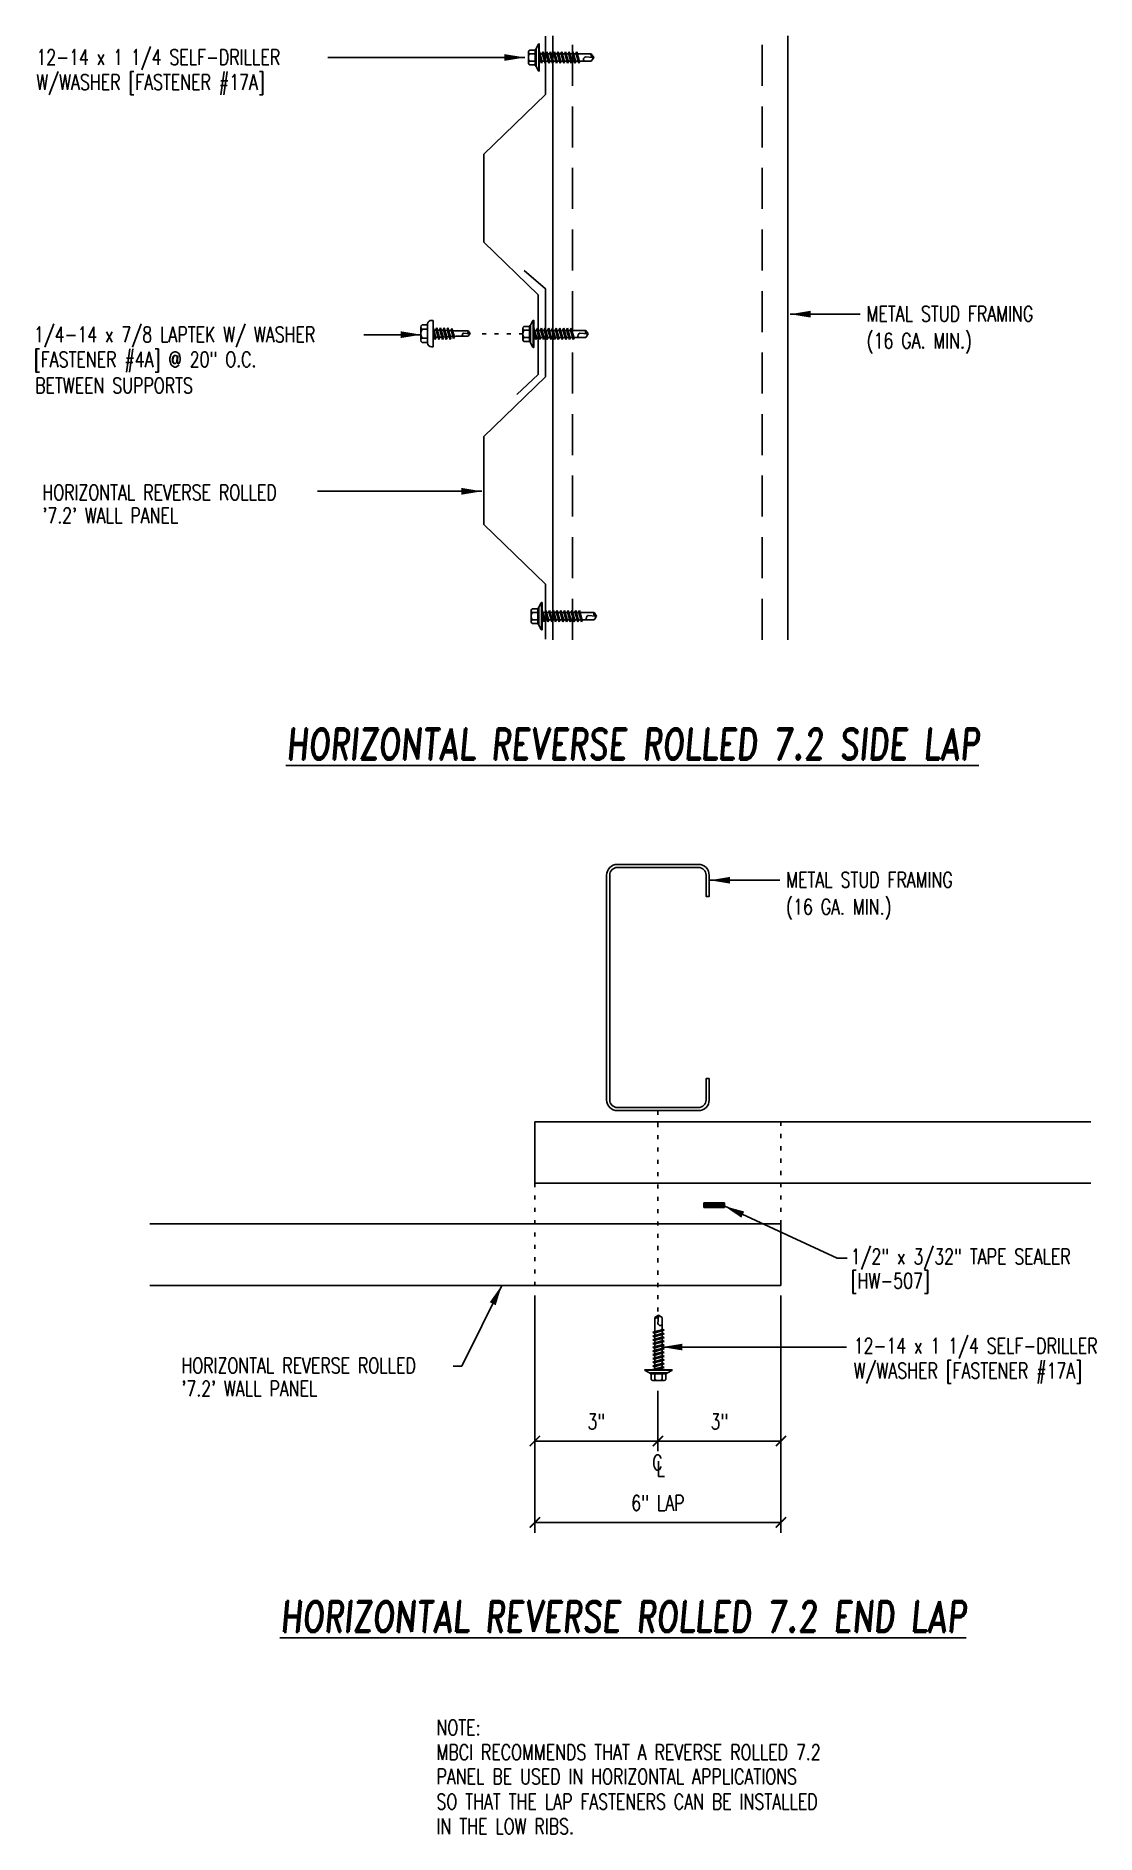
# Model space of a CAD drawing. Extents: x 16.3 to 42.1, y -0.2 to 43.7.
import ezdxf

# ---------------------------------------------------------------- set-up
doc = ezdxf.new("R2010")
doc.units = 0
doc.header["$LTSCALE"] = 4
doc.header["$MEASUREMENT"] = 0
doc.linetypes.add('DOT', pattern=[0.25, 0, -0.25])
doc.linetypes.add('HIDDEN', pattern=[0.375, 0.25, -0.125])
doc.layers.get('0').update_dxf_attribs({"linetype": 'CONTINUOUS'})
doc.layers.get('Defpoints').update_dxf_attribs({"linetype": 'CONTINUOUS'})
for name, color, linetype in [('DIM', 2, 'CONTINUOUS'), ('FASTENER', 9, 'CONTINUOUS'), ('LABEL', 6, 'CONTINUOUS'), ('PANEL-S', 11, 'CONTINUOUS'), ('STLA', 12, 'CONTINUOUS'), ('TAPE', 9, 'CONTINUOUS'), ('TEXT', 2, 'CONTINUOUS')]:
    doc.layers.add(name, color=color, linetype=linetype)
doc.styles.add('ROMAND', font='romand', dxfattribs={"height": 0.075})
doc.styles.add('TEXT', font='SIMPLEX.shx', dxfattribs={"width": 0.75, "height": 0.375})
doc.styles.add('TEXT1', font='ROMANS.shx', dxfattribs={"width": 0.75, "height": 0.375})
doc.dimstyles.new('DETAIL', dxfattribs={"dimscale": 4, "dimtxt": 0.375, "dimasz": 0.0625, "dimexe": 0.0625, "dimexo": 0.0625, "dimgap": 0.0625, "dimtad": 1, "dimdec": 4, "dimzin": 3, "dimdsep": 46, "dimlunit": 4, "dimtxsty": 'TEXT1', "dimblk": 'ARCHTICK', "dimcen": 0.0625, "dimclrd": 7, "dimclre": 7, "dimclrt": 2, "dimadec": 0, "dimazin": 0, "dimtfac": 0.6, "dimtdec": 4, "dimtmove": 0, "dimatfit": 3, "dimfxl": 1, "dimfrac": 2, "dimtolj": 1, "dimtzin": 0, "dimarcsym": 0})
doc.dimstyles.new('DETAIL$7', dxfattribs={"dimscale": 4, "dimtxt": 0.375, "dimasz": 0.125, "dimexe": 0.0625, "dimexo": 0.0625, "dimgap": 0.0625, "dimtad": 1, "dimdec": 4, "dimzin": 3, "dimdsep": 46, "dimlunit": 4, "dimtxsty": 'TEXT', "dimblk": 'ARCHTICK', "dimcen": 0.0625, "dimclrd": 7, "dimclre": 7, "dimclrt": 2, "dimadec": 0, "dimazin": 0, "dimtfac": 0.6, "dimtdec": 4, "dimtmove": 0, "dimatfit": 3, "dimfxl": 1, "dimfrac": 2, "dimtolj": 1, "dimtzin": 0, "dimarcsym": 0})

# ---------------------------------------------------------------- blocks, each defined once
blk = doc.blocks.new('_ArchTick')
at = {"color": 0, "const_width": 0.15}
blk.add_lwpolyline([(-0.5, -0.5), (0.5, 0.5)], dxfattribs=at)
blk = doc.blocks.new('fz5')
at = {"layer": 'FASTENER'}
for p, q in [((-0.3257336523008476, 0.0711859360493392), (-0.3257336523008476, 0.03687668227665597)), ((-0.3257336523008476, 0.03687668227665597), (0.3222401676546127, 0.03687668227666308)), ((-0.2257336523008497, 0.1711859360493406), (0.2136469996305088, 0.1711859360493406)), ((-0.2171404842768219, 0.305071462036608), (-0.2171404842768219, 0.1711859360493406)), ((-0.1627114102537632, 0.3365750513696923), (0.1592179256073791, 0.3365750513696923)), ((-0.1409534310539051, -0.01403083081205381), (0.03734135838194774, 0.03687668227666308)), ((-0.1082823362305234, 0.3050714620365937), (-0.1082823362305234, 0.1711859360493406)), ((-0.1052880164057832, -0.03413018308585691), (0.1374599464076702, 0.03518028377235538)), ((-0.08803113739200441, 0.03687668227666308), (-0.08803113739200441, 0.001079775424969398)), ((-0.08803113739200441, 0.03687668227666308), (0.08453765274576597, 0.03687668227666308)), ((0.08453765274576597, 0.03687668227666308), (0.1344497620375265, 0.03687668227666308)), ((0.08453765274576952, 0.02006967753533218), (0.08453765274576952, -0.04054461424517797)), ((0.1047888515842885, 0.3050714620365937), (0.1047888515842885, 0.1711859360493406)), ((0.1374599464076702, 0.03518028377235538), (0.1344497620375265, 0.03687668227666308)), ((0.2136469996305088, 0.3050714620365511), (0.2136469996305088, 0.1711859360493406)), ((0.3222401676545417, 0.07118593604934631), (0.3222401676545417, 0.03687668227665597)), ((-0.1052880164057832, -0.03413018308585691), (-0.1409534310539051, -0.01403083081205381)), ((-0.1409534310539051, -0.1049278210469211), (0.1017945317595483, -0.03561735418870882)), ((-0.1052880164057832, -0.1250271733207242), (-0.1409534310539051, -0.1049278210469211)), ((-0.1409534310539051, -0.1958248112817884), (0.1017945317595483, -0.1265143444235761)), ((-0.1052880164057832, -0.2159241635555915), (-0.1409534310539051, -0.1958248112817884)), ((-0.1409534310539051, -0.2867218015166557), (0.1017945317595483, -0.2174113346584434)), ((-0.1052880164057832, -0.3068211537904588), (-0.1409534310539051, -0.2867218015166557)), ((-0.1409534310539051, -0.377618791751523), (0.1017945317595483, -0.3083083248933107)), ((-0.1052880164057832, -0.3977181440253261), (-0.1409534310539051, -0.377618791751523)), ((-0.1220416360769754, -0.4631160030395947), (0.0885005517078632, -0.4030010708293048)), ((-0.1052880164057832, -0.1250271733207242), (0.1374599464076702, -0.05571670646251192)), ((-0.1052880164057832, -0.2159241635555915), (0.1374599464076702, -0.1466136966973792)), ((-0.1052880164057832, -0.3068211537904588), (0.1374599464076702, -0.2375106869322465)), ((-0.1052880164057832, -0.3977181440253261), (0.1374599464076702, -0.3284076771671138)), ((-0.08803113739200441, -0.02920292302938776), (-0.08803113739200441, -0.0898172148098979)), ((-0.08803113739200441, -0.1200999132642551), (-0.08803113739200441, -0.1807142050447652)), ((-0.08382277888452094, -0.2704096062344377), (-0.08803113739200441, -0.2109969034991224)), ((-0.08637622142885348, -0.4832153553133978), (0.1241659663559851, -0.4231004231031079)), ((-0.07751193847176907, -0.3595046975359182), (-0.08172029697924543, -0.3000919948005958)), ((-0.0712010980590243, -0.4485997888373987), (-0.07540945656649356, -0.3891870861020834)), ((0.07057495566764871, -0.4081192659146922), (0.07495705135898234, -0.3462537788835007)), ((0.0771463317831298, -0.3153459874457738), (0.08152842747447053, -0.2534805004145895)), ((0.08371770789861799, -0.2225727089768625), (0.08453765274576952, -0.2109969034991224)), ((0.08453765274576952, -0.07082731269954223), (0.08453765274576952, -0.1314416044800453)), ((0.08453765274576952, -0.1617243029344024), (0.08453765274576952, -0.2109969034991224)), ((0.1241659663559851, -0.4231004231031079), (0.0885005517078632, -0.4030010708293048)), ((0.1374599464076702, -0.05571670646251192), (0.1017945317595483, -0.03561735418870882)), ((0.1374599464076702, -0.1466136966973792), (0.1017945317595483, -0.1265143444235761)), ((0.1374599464076702, -0.2375106869322465), (0.1017945317595483, -0.2174113346584434)), ((0.1374599464076702, -0.3284076771671138), (0.1017945317595483, -0.3083083248933107)), ((-0.08637622142885348, -0.4832153553133978), (-0.1220416360769754, -0.4631160030395947)), ((-0.06646003862478622, -0.5155330489947829), (-0.06909861615374169, -0.4782821774035568)), ((-0.06646003862478622, -0.5155330489947829), (-0.06646003862478622, -0.819984783339244)), ((-0.001746742323117445, -0.8655537150908543), (-0.06646003862478622, -0.819984783339244)), ((-0.003145499025965393, -0.8538366038151679), (0.008950598423258072, -0.7138288753829869)), ((-0.001746742323117445, -0.8655537150908543), (0.06296655397855133, -0.8199847833392511)), ((0.06296655397855133, -0.5158867690668529), (0.06296655397855133, -0.819984783339244)), ((0.06299154628657178, -0.5151802129509093), (0.06838567524350125, -0.439027057352412))]:
    blk.add_line(p, q, dxfattribs=at)
for centre, radius, start, end in [((-0.2257336523008497, 0.0711859360493392), 0.1, 90.0000000000005, 180), ((-0.1627114102537632, 0.2738044223143916), 0.06277062905529672, 29.87541791658705, 150.1245820834162), ((-0.001746742323156525, 0.14103715330711), 0.195594190122193, 56.99742822392973, 123.0025717760438), ((0.1592179256073791, 0.2738044223143916), 0.06277062905529672, 29.87541791658385, 150.1245820834129), ((0.2222401676545402, 0.07118593604934631), 0.1, 0, 90.00000000000081), ((-0.03627573630953052, -0.7227384504607173), 0.04609557333874754, 11.14454555051887, 130.9060011362953), ((0.03904108830937147, -0.8547425298941675), 0.04219631326387199, 55.45845230643774, 194.8453903687717), ((0.07296655397854934, -0.5158867690668529), 0.01, 175.9483557626219, 180)]:
    blk.add_arc(centre, radius, start, end, dxfattribs=at)
blk = doc.blocks.new('LAY-LAB')
at = {"layer": 'LABEL', "color": 6, "style": 'ROMAND', "oblique": 5, "width": 0.75}
blk.add_attdef('LAY-LAB', (0.01702886095377032, 0.03621175060766779), '', height=0.1875, dxfattribs=at)
blk = doc.blocks.new('C6X25')
at = {"layer": 'STLA'}
blk.add_lwpolyline([(1.25, 0.7800000000000011), (1.25, 0.2621999999999929, -0.4142135623730951), (0.9877999999999929, 0), (-0.9877999999999929, 0, -0.4142135623730951), (-1.25, 0.2622000000000071), (-1.25, 3), (-1.25, 5.737799999999993, -0.4142135623730951), (-0.9877999999999929, 6), (0.9877999999999929, 6, -0.4142135623730951), (1.25, 5.737799999999993), (1.25, 5.219999999999999), (1.175299999999993, 5.219999999999999), (1.175299999999993, 5.737799999999993, 0.414213562373095), (0.9877999999999929, 5.925299999999993), (-0.9877999999999929, 5.925299999999993, 0.4142135623730506), (-1.175299999999979, 5.737799999999993), (-1.175299999999993, 3), (-1.175299999999979, 0.2622000000000071, 0.4142135623730506), (-0.9877999999999929, 0.0747000000000071), (0.9877999999999929, 0.07469999999999288, 0.4142135623730728), (1.175299999999993, 0.2621999999999929), (1.175299999999993, 0.7800000000000011)], format="xyb", close=True, dxfattribs=at)
blk = doc.blocks.new('*D8')
at = {"layer": 'Defpoints', "color": 0, "transparency": 16777216}
for p in [(28.46827156483951, 13.2035465763375), (31.46827156483951, 10.87819814157724), (31.46827156483951, 9.408277000795607)]:
    blk.add_point(p, dxfattribs=at)
at = {"layer": 'TEXT', "color": 7, "lineweight": -2, "transparency": 16777216}
for p, q in [((28.46827156483951, 12.9535465763375), (28.46827156483951, 9.158277000795607)), ((31.46827156483951, 10.62819814157724), (31.46827156483951, 9.158277000795607)), ((28.46827156483951, 9.408277000795607), (31.46827156483951, 9.408277000795607))]:
    blk.add_line(p, q, dxfattribs=at)
at = {"layer": 'TEXT', "color": 7, "lineweight": -2, "transparency": 16777216, "xscale": 0.25, "yscale": 0.25, "zscale": 0.25, "rotation": 180}
blk.add_blockref('_ArchTick', (28.46827156483951, 9.408277000795607), dxfattribs=at)
at = {"layer": 'TEXT', "color": 7, "lineweight": -2, "transparency": 16777216, "xscale": 0.25, "yscale": 0.25, "zscale": 0.25}
blk.add_blockref('_ArchTick', (31.46827156483951, 9.408277000795607), dxfattribs=at)
at = {"layer": 'TEXT', "color": 2, "transparency": 16777216, "insert": (29.96827156483951, 9.881491286509894), "char_height": 0.375, "attachment_point": 5, "style": 'TEXT1'}
blk.add_mtext('\\A1;3"', dxfattribs=at)
blk = doc.blocks.new('*D9')
at = {"layer": 'Defpoints', "color": 0, "transparency": 16777216}
for p in [(34.46827156483951, 13.2035465763375), (31.46827156483951, 10.87819814157724), (34.46827156483951, 9.408277000795607)]:
    blk.add_point(p, dxfattribs=at)
at = {"layer": 'TEXT', "color": 7, "lineweight": -2, "transparency": 16777216}
for p, q in [((34.46827156483951, 12.9535465763375), (34.46827156483951, 9.158277000795607)), ((31.46827156483951, 10.62819814157724), (31.46827156483951, 9.158277000795607)), ((31.46827156483951, 9.408277000795607), (34.46827156483951, 9.408277000795607))]:
    blk.add_line(p, q, dxfattribs=at)
at = {"layer": 'TEXT', "color": 7, "lineweight": -2, "transparency": 16777216, "xscale": 0.25, "yscale": 0.25, "zscale": 0.25, "rotation": 180}
blk.add_blockref('_ArchTick', (31.46827156483951, 9.408277000795607), dxfattribs=at)
at = {"layer": 'TEXT', "color": 7, "lineweight": -2, "transparency": 16777216, "xscale": 0.25, "yscale": 0.25, "zscale": 0.25}
blk.add_blockref('_ArchTick', (34.46827156483951, 9.408277000795607), dxfattribs=at)
at = {"layer": 'TEXT', "color": 2, "transparency": 16777216, "insert": (32.96827156483951, 9.881491286509894), "char_height": 0.375, "attachment_point": 5, "style": 'TEXT1'}
blk.add_mtext('\\A1;3"', dxfattribs=at)
blk = doc.blocks.new('A$C22B817AC')
at = {"layer": 'TAPE'}
h = blk.add_hatch(dxfattribs=at)
h.set_pattern_fill('DOTS', color=256, scale=0.35, angle=270, style=0)
h.set_pattern_definition([(270, (-46.17302440794057, -15.33899326748165), (0.021875, -0.0109375), [0, -0.021875])])
h.paths.add_polyline_path([(-1.947933387962905, 1.155896341202929), (-1.928330482338112, 1.267069470455869), (-2.420734295668467, 1.353893917576045), (-2.440337201293261, 1.242720788323105)])
for p, q in [((-2.440337201293261, 1.242720788323105), (-2.420734295668467, 1.353893917576045)), ((-2.420734295668467, 1.353893917576045), (-1.928330482338112, 1.267069470455869)), ((-2.440337201293261, 1.242720788323105), (-1.947933387962905, 1.155896341202929)), ((-1.947933387962905, 1.155896341202929), (-1.928330482338112, 1.267069470455869))]:
    blk.add_line(p, q, dxfattribs=at)
blk = doc.blocks.new('sd12')
at = {"layer": 'FASTENER'}
for p, q in [((-0.2169115142321978, 0.1142587906313111), (-0.3262698841537883, 0.05927675991127757)), ((-0.3262698841537883, 0.05927675991127757), (-0.3262698841537883, 0.04859385917669812)), ((-0.3262698841537883, 0.04859385917669812), (0.3262698841538665, 0.04859385917670167)), ((-0.2169115142321978, 0.1142587906313111), (0.2169115142321942, 0.1142587906313146)), ((-0.1931287358230662, 0.1365905179669369), (0.1931287358230662, 0.1365905179669404)), ((-0.1931287358230662, 0.1187052806150461), (0.1931287358230662, 0.1187052806150497)), ((-0.180758872155117, 0.275846215121863), (-0.180758872155117, 0.1365905179669404)), ((-0.180758872155117, 0.1365905179669369), (0.180758872155117, 0.1365905179669404)), ((-0.1392066887307877, -0.01595464254284629), (0.0458259196760622, 0.03687668227666308)), ((-0.1350818810614243, 0.3022840922163184), (0.1350818810613603, 0.3022840922163184)), ((-0.1035412740826658, -0.03605399481664939), (0.1392066887307877, 0.03325647204156645)), ((-0.08940488996757523, 0.2758462151218524), (-0.08940488996757523, 0.1365905179669404)), ((-0.08628439506888697, 0.03687668227666308), (0.08628439506888697, 0.03687668227666485)), ((-0.08628439506888697, 0.03687668227666308), (-0.08628439506888697, -0.0008440363058230815)), ((0.08628439506888697, 0.03687668227666485), (0.132782785244288, 0.03687668227666485)), ((0.08628439506888697, 0.01814586580454325), (0.08628439506888697, -0.04246842597597045)), ((0.08940488996763918, 0.2758462151218524), (0.08940488996763918, 0.1365905179669404)), ((0.1392066887307877, 0.03325647204156645), (0.132782785244288, 0.03687668227666485)), ((0.180758872155117, 0.2758462151218133), (0.180758872155117, 0.1365905179669404)), ((0.2169115142321942, 0.1142587906313111), (0.3262698841537883, 0.05927675991127757)), ((0.3262698841537883, 0.05927675991127757), (0.3262698841537883, 0.04859385917669812)), ((-0.1035412740826658, -0.03605399481664584), (-0.1392066887307877, -0.01595464254284273)), ((-0.1392066887307877, -0.1068516327777136), (0.1035412740826587, -0.03754116591949774)), ((-0.1035412740826658, -0.1269509850515131), (-0.1392066887307877, -0.10685163277771)), ((-0.1392066887307877, -0.1977486230125809), (0.1035412740826587, -0.128438156154365)), ((-0.1035412740826658, -0.2178479752863804), (-0.1392066887307877, -0.1977486230125773)), ((-0.1392066887307877, -0.2886456132474482), (0.1035412740826587, -0.2193351463892323)), ((-0.1035412740826658, -0.3087449655212477), (-0.1392066887307877, -0.2886456132474446)), ((-0.1392066887307877, -0.3795426034823155), (0.1035412740826587, -0.3102321366240997)), ((-0.1035412740826658, -0.3996419557561151), (-0.1392066887307877, -0.3795426034823119)), ((-0.1392066887307877, -0.4704395937171828), (0.1035412740826587, -0.401129126858967)), ((-0.1035412740826658, -0.1269509850515167), (0.1392066887307877, -0.05764051819330085)), ((-0.1035412740826658, -0.217847975286384), (0.1392066887307877, -0.1485375084281682)), ((-0.1035412740826658, -0.3087449655212513), (0.1392066887307877, -0.2394344986630355)), ((-0.1035412740826658, -0.3996419557561186), (0.1392066887307877, -0.3303314888979028)), ((-0.1035412740826658, -0.4905389459909859), (0.1392066887307877, -0.4212284791327701)), ((-0.08628439506888697, -0.03112673476018024), (-0.08628439506888697, -0.09174102654069038)), ((-0.08628439506888697, -0.122023724995044), (-0.08628439506888697, -0.1826380167755577)), ((-0.08628439506888697, -0.2129207152299113), (-0.08628439506888697, -0.2735350070104214)), ((-0.08628439506888697, -0.3038177054647822), (-0.08628439506888697, -0.3644319972452887)), ((-0.08628439506888697, -0.3947146956996459), (-0.08628439506888697, -0.4553289874801596)), ((0.08628439506888697, -0.07275112443033116), (0.08628439506888697, -0.1333654162108378)), ((0.08628439506888697, -0.1636481146651949), (0.08628439506888697, -0.2242624064457051)), ((0.08628439506888697, -0.2545451049000587), (0.08628439506888697, -0.3151593966805688)), ((0.08628439506888697, -0.345442095134926), (0.08628439506888697, -0.4060563869154361)), ((0.08628439506888697, -0.4363390853697968), (0.08628439506888697, -0.496953377150307)), ((0.1392066887307877, -0.05764051819330085), (0.1035412740826658, -0.03754116591949774)), ((0.1392066887307877, -0.1485375084281682), (0.1035412740826658, -0.128438156154365)), ((0.1392066887307877, -0.2394344986630355), (0.1035412740826658, -0.2193351463892323)), ((0.1392066887307877, -0.3303314888979028), (0.1035412740826658, -0.3102321366240997)), ((0.1392066887307877, -0.4212284791327701), (0.1035412740826658, -0.401129126858967)), ((-0.1035412740826658, -0.4905389459909824), (-0.1392066887307877, -0.4704395937171792)), ((-0.1392066887307877, -0.5613365839520501), (0.1035412740826587, -0.4920261170938343)), ((-0.1035412740826658, -0.5814359362258497), (-0.1392066887307877, -0.5613365839520466)), ((-0.1392066887307877, -0.6522335741869174), (0.1035412740826587, -0.5829231073287016)), ((-0.1035412740826658, -0.672332926460717), (-0.1392066887307877, -0.6522335741869139)), ((-0.1392066887307877, -0.7431305644217847), (0.1035412740826587, -0.6738200975635689)), ((-0.1035412740826658, -0.7632299166955843), (-0.1392066887307877, -0.7431305644217812)), ((-0.1392066887307877, -0.834027554656652), (0.1035412740826587, -0.7647170877984362)), ((-0.1035412740826658, -0.8541269069304516), (-0.1392066887307877, -0.8340275546566485)), ((-0.1392066887307877, -0.9249245448915193), (0.1035412740826587, -0.8556140780333035)), ((-0.1035412740826658, -0.5814359362258532), (0.1392066887307877, -0.5121254693676374)), ((-0.1035412740826658, -0.6723329264607205), (0.1392066887307877, -0.6030224596025047)), ((-0.1035412740826658, -0.7632299166955878), (0.1392066887307877, -0.693919449837372)), ((-0.1035412740826658, -0.8541269069304551), (0.1392066887307877, -0.7848164400722393)), ((-0.1035412740826658, -0.9450238971653224), (0.1392066887307877, -0.8757134303071066)), ((-0.08628439506888697, -0.4856116859345168), (-0.08628439506888697, -0.5462259777150269)), ((-0.08628439506888697, -0.5765086761693841), (-0.08628439506888697, -0.6371229679498942)), ((-0.08628439506888697, -0.6674056664042478), (-0.08628439506888697, -0.728019958184758)), ((-0.08628439506888697, -0.7583026566391151), (-0.08628439506888697, -0.8189169484196253)), ((-0.08628439506888697, -0.8491996468739824), (-0.08628439506888697, -0.9098139386544926)), ((0.08628439506888697, -0.5272360756046641), (0.08628439506888697, -0.5878503673851743)), ((0.08628439506888697, -0.618133065839535), (0.08628439506888697, -0.6787473576200416)), ((0.08628439506888697, -0.7090300560744023), (0.08628439506888697, -0.7696443478549089)), ((0.08628439506888697, -0.7999270463092696), (0.08628439506888697, -0.8605413380897762)), ((0.1392066887307877, -0.5121254693676374), (0.1035412740826658, -0.4920261170938343)), ((0.1392066887307877, -0.6030224596025047), (0.1035412740826658, -0.5829231073287016)), ((0.1392066887307877, -0.693919449837372), (0.1035412740826658, -0.6738200975635689)), ((0.1392066887307877, -0.7848164400722393), (0.1035412740826658, -0.7647170877984362)), ((0.1392066887307877, -0.8757134303071066), (0.1035412740826658, -0.8556140780333035)), ((-0.1035412740826658, -0.9450238971653189), (-0.1392066887307877, -0.9249245448915158)), ((-0.08628439506888697, -0.9400966371088497), (-0.08628439506888697, -1.232132276977977)), ((0, -1.292890852646794), (-0.08628439506888697, -1.232132276977977)), ((-0.001865008937130597, -1.277268037612545), (0.01426312099516736, -1.090591066369635)), ((0, -1.292890852646794), (0.08628439506888697, -1.232132276977984)), ((0.08628439506888697, -0.8908240365441333), (0.08628439506888697, -1.23213227697798))]:
    blk.add_line(p, q, dxfattribs=at)
blk.add_lwpolyline([(-0.3306747999988033, 0.03687668227666308), (-0.3306747999988033, 0.04866576424662838), (0.3306747999988033, 0.04866576424662838), (0.3306747999988033, 0.03687668227666308)], close=True, dxfattribs=at)
for centre, radius, start, end in [((-0.1931287358230662, 0.1276478992909951), 0.008942618675945369, 90, 270), ((-0.1350818810614243, 0.2496068509483536), 0.0526772412679644, 29.87541791658705, 150.1245820834162), ((0, 0.1381882851757474), 0.16414304745301, 56.99742822392973, 123.0025717760438), ((0.1350818810613603, 0.2496068509483536), 0.0526772412679644, 29.87541791658385, 150.1245820834129), ((0.1931287358230662, 0.1276478992909951), 0.008942618675945369, 270, 90), ((-0.0460386586485555, -1.102470499806609), 0.06146076445166339, 11.14454555051887, 130.9060011362953), ((0.05438377417665663, -1.27847593905121), 0.05626175101849599, 55.45845230643774, 194.8453903687717)]:
    blk.add_arc(centre, radius, start, end, dxfattribs=at)
blk = doc.blocks.new('FD-F17A')
at = {"layer": 'TEXT', "style": 'TEXT1', "width": 0.75}
for s, p in [('12-14 x 1 1/4 SELF-DRILLER', (0.004667300146735442, -0.04080364303275985)), ('W/WASHER [FASTENER #17A]', (0.004667300146735442, -0.1925893573184742))]:
    blk.add_text(s, height=0.09375, dxfattribs=at).set_placement(p)
blk.add_attdef('(QUANTITY)', (0.004667300146735442, -0.3443750716041885), '', height=0.09375, dxfattribs=at)

msp = doc.modelspace()

# ---------------------------------------------------------------- linework, layer by layer
at = {"layer": 'DIM', "linetype": 'DOT', "ltscale": 0.2}
for p, q in [((28.18393596005193, 36.39718932457836), (26.98703730090719, 36.39718932457836)), ((31.46827156483951, 17.4625858351819), (31.46827156483951, 12.39193620861379)), ((34.46827156483951, 17.19249380716222), (34.46827156483951, 14.7035465763375)), ((28.46827156483951, 15.69249380716222), (28.46827156483951, 13.2035465763375))]:
    msp.add_line(p, q, dxfattribs=at)
at = {"layer": 'PANEL-S'}
for p, q in [((28.46827156483952, 17.19249380716222), (28.46827156483951, 15.69249380716222)), ((42.02177030252611, 17.19249380716222), (28.46827156483951, 17.19249380716222)), ((42.02177030252611, 15.69249380716222), (28.46827156483951, 15.69249380716222)), ((34.46827156483951, 14.7035465763375), (19.08302027421024, 14.7035465763375)), ((34.46827156483951, 14.7035465763375), (34.46827156483951, 13.2035465763375)), ((34.46827156483951, 13.2035465763375), (19.08302027421024, 13.2035465763375))]:
    msp.add_line(p, q, dxfattribs=at)
for points in [[(28.03182529414906, 34.92079177308175), (28.54789108205111, 35.40080304785097), (28.54789108205111, 37.34619471185373), (27.22721405897859, 38.62619723313688), (27.22721405897859, 40.77219723313695), (28.72721405897859, 42.22619723313691), (28.72721405897859, 43.65456673047235)], [(28.21114827107654, 37.94209085938772), (28.72721405897859, 37.49464088534138), (28.72721405897859, 35.34864088534137), (27.22721405897859, 33.89464088534142), (27.22721405897859, 31.74864088534135), (28.72721405897859, 30.29464088534139), (28.72721405897859, 28.95099074601335)]]:
    msp.add_lwpolyline(points, dxfattribs=at)
at = {"layer": 'STLA'}
for p, q in [((28.90612974917121, 28.93941621735826), (28.90612974917121, 43.65588651701326)), ((34.63299369903496, 28.93941621735826), (34.63299369903496, 43.65588651701326))]:
    msp.add_line(p, q, dxfattribs=at)
at = {"layer": 'STLA', "linetype": 'HIDDEN'}
for p, q in [((29.38299369903496, 28.93941621735826), (29.38299369903496, 43.65588651701326)), ((34.00799369903496, 28.93941621735826), (34.00799369903496, 43.65588651701326))]:
    msp.add_line(p, q, dxfattribs=at)
at = {"layer": 'TEXT', "color": 7}
for p, q in [((28.46827156483951, 12.7035465763375), (28.46827156483951, 7.17459800392281)), ((34.46827156483951, 12.7035465763375), (34.46827156483951, 7.17459800392281)), ((28.46827156483951, 7.42459800392281), (34.46827156483951, 7.42459800392281))]:
    msp.add_line(p, q, dxfattribs=at)

# ---------------------------------------------------------------- block references
at = {"layer": 'FASTENER'}
for name, p, rotation in [('sd12', (28.61265748713663, 43.13040236946759), 89.99999999999997), ('fz5', (26.02215045929748, 36.40223951599938), 90), ('sd12', (28.47780076523446, 36.3934996303081), 89.99999999999997), ('sd12', (28.68031247808028, 29.5132424298733), 89.99999999999997), ('sd12', (31.48187220292452, 11.18349284350793), 179.9999999999999)]:
    msp.add_blockref(name, p, dxfattribs=dict(at, rotation=rotation))
at = {"layer": 'LABEL', "xscale": 4, "yscale": 4, "zscale": 4}
for p, values in [((22.34158911361141, 25.87899133716831), {'LAY-LAB': '%%UHORIZONTAL REVERSE ROLLED 7.2 SIDE LAP'}), ((22.19388805036192, 4.613034841057022), {'LAY-LAB': '%%UHORIZONTAL REVERSE ROLLED 7.2 END LAP'})]:
    msp.add_blockref('LAY-LAB', p, dxfattribs=at).add_auto_attribs(values)
at = {"layer": 'STLA'}
msp.add_blockref('C6X25', (31.46827156483951, 17.4625858351819), dxfattribs=at)
at = {"layer": 'TEXT', "xscale": 4, "yscale": 4, "zscale": 4}
for p in [(16.29847366081933, 43.11486224330336), (36.22452261106525, 11.70678998432204)]:
    msp.add_blockref('FD-F17A', p, dxfattribs=at)
at = {"layer": 'TEXT', "rotation": 10}
msp.add_blockref('A$C22B817AC', (35.20665709634329, 14.30019922345878), dxfattribs=at)
at = {"layer": 'TEXT', "color": 7, "xscale": 0.25, "yscale": 0.25, "zscale": 0.25, "rotation": 180}
msp.add_blockref('_ArchTick', (28.46827156483951, 7.42459800392281), dxfattribs=at)
at = {"layer": 'TEXT', "color": 7, "xscale": 0.25, "yscale": 0.25, "zscale": 0.25}
msp.add_blockref('_ArchTick', (34.46827156483951, 7.42459800392281), dxfattribs=at)

# ---------------------------------------------------------------- texts
at = {"layer": 'TEXT', "style": 'TEXT1', "width": 0.75}
for s, p in [('METAL STUD FRAMING', (36.55672775729093, 36.69842713361694)), ('1/4-14 x 7/8 LAPTEK W/ WASHER', (16.25715246868555, 36.1928482005883)), ('(16 GA. MIN.)', (36.55672775729093, 36.04022188253839)), ('[FASTENER #4A] @ 20" O.C. ', (16.25715246868555, 35.58570534344545)), ('BETWEEN SUPPORTS', (16.28656207367678, 34.9487609403857)), ('HORIZONTAL REVERSE ROLLED', (16.46257907583785, 32.3417814207389)), ("'7.2' WALL PANEL", (16.46257907583785, 31.77935248183705)), ('METAL STUD FRAMING', (34.5954017510831, 22.90117397393707)), ('(16 GA. MIN.)', (34.5954017510831, 22.24296872285852)), ('1/2" x 3/32" TAPE SEALER ', (36.16822871223648, 13.71658360283973)), ('[HW-507] ', (36.16822871223648, 13.12666868991829)), ('HORIZONTAL REVERSE ROLLED', (19.85268785890921, 11.06068385041318)), ("'7.2' WALL PANEL", (19.85268785890921, 10.49825491151134)), ('NOTE:', (26.07084999418726, 2.236297851348446)), ('MBCI RECOMMENDS THAT A REVERSE ROLLED 7.2', (26.07084999418726, 1.635976653551346)), ('PANEL BE USED IN HORIZONTAL APPLICATIONS', (26.07084999418726, 1.043635684848461)), ('SO THAT THE LAP FASTENERS CAN BE INSTALLED', (26.07084999418726, 0.4314711690575379)), ('IN THE LOW RIBS.', (26.07084999418726, -0.1704264044482429))]:
    msp.add_text(s, height=0.375, dxfattribs=at).set_placement(p)
at = {"layer": 'TEXT', "color": 2, "char_height": 0.375, "attachment_point": 5, "style": 'TEXT1'}
for s, insert in [('\\A1;C', (31.45643961006957, 8.8853345102333)), ('\\A1;L', (31.54024270275349, 8.73278485682092)), ('\\A1;6" LAP', (31.46827156483951, 7.897812289637096))]:
    msp.add_mtext(s, dxfattribs=dict(at, insert=insert))

# ---------------------------------------------------------------- dimensions: what is measured, and where the dimension line sits
at = {"layer": 'TEXT'}
for base, p1, p2, picture, middle in [((31.46827156483951, 9.408277000795607), (28.46827156483951, 13.2035465763375), (31.46827156483951, 10.87819814157724), '*D8', (29.96827156483951, 9.881491286509894)), ((34.46827156483951, 9.408277000795607), (31.46827156483951, 10.87819814157724), (34.46827156483951, 13.2035465763375), '*D9', (32.96827156483951, 9.881491286509894))]:
    dim = msp.add_linear_dim(base=base, p1=p1, p2=p2, dimstyle='DETAIL', dxfattribs=at)
    dim.commit()
    dim.dimension.update_dxf_attribs({"geometry": picture, "text_midpoint": middle})

# ---------------------------------------------------------------- leaders
for points in [[(28.22438979804726, 43.13142643568219), (27.02722095661082, 43.13142643568219), (23.41966411346999, 43.13142643568219)], [(34.69025519085453, 36.87443591832653), (35.79585307849121, 36.87443591832653), (36.40105295005867, 36.87443591832653)], [(25.6979913299314, 36.3747125157776), (24.48854291649511, 36.3747125157776), (24.29643886649214, 36.3747125157776)], [(27.17868776676301, 32.55723481904569), (23.91179021467772, 32.55723481904569), (23.16916356538437, 32.55723481904569)], [(32.7289291846467, 23.07718275864666), (33.83452707228338, 23.07718275864666), (34.43972694385084, 23.07718275864666)], [(27.66226361284487, 13.2035465763375), (26.68779189626295, 11.23160178684894), (26.47850630330313, 11.23160178684894)], [(31.56741384277424, 11.6990440148692), (34.67821375259544, 11.6990440148692), (36.06846752951819, 11.6990440148692)]]:
    msp.add_leader(points, dimstyle='DETAIL$7', dxfattribs=at)
msp.add_leader([(33.08200238473898, 15.13828535637417), (35.83624266393241, 13.86631773623085), (36.08189099704435, 13.86631773623085)], dimstyle='DETAIL$7', override={"dimgap": 0.0625, "dimtad": 0}, dxfattribs=at)

doc.saveas('drawing.dxf')
